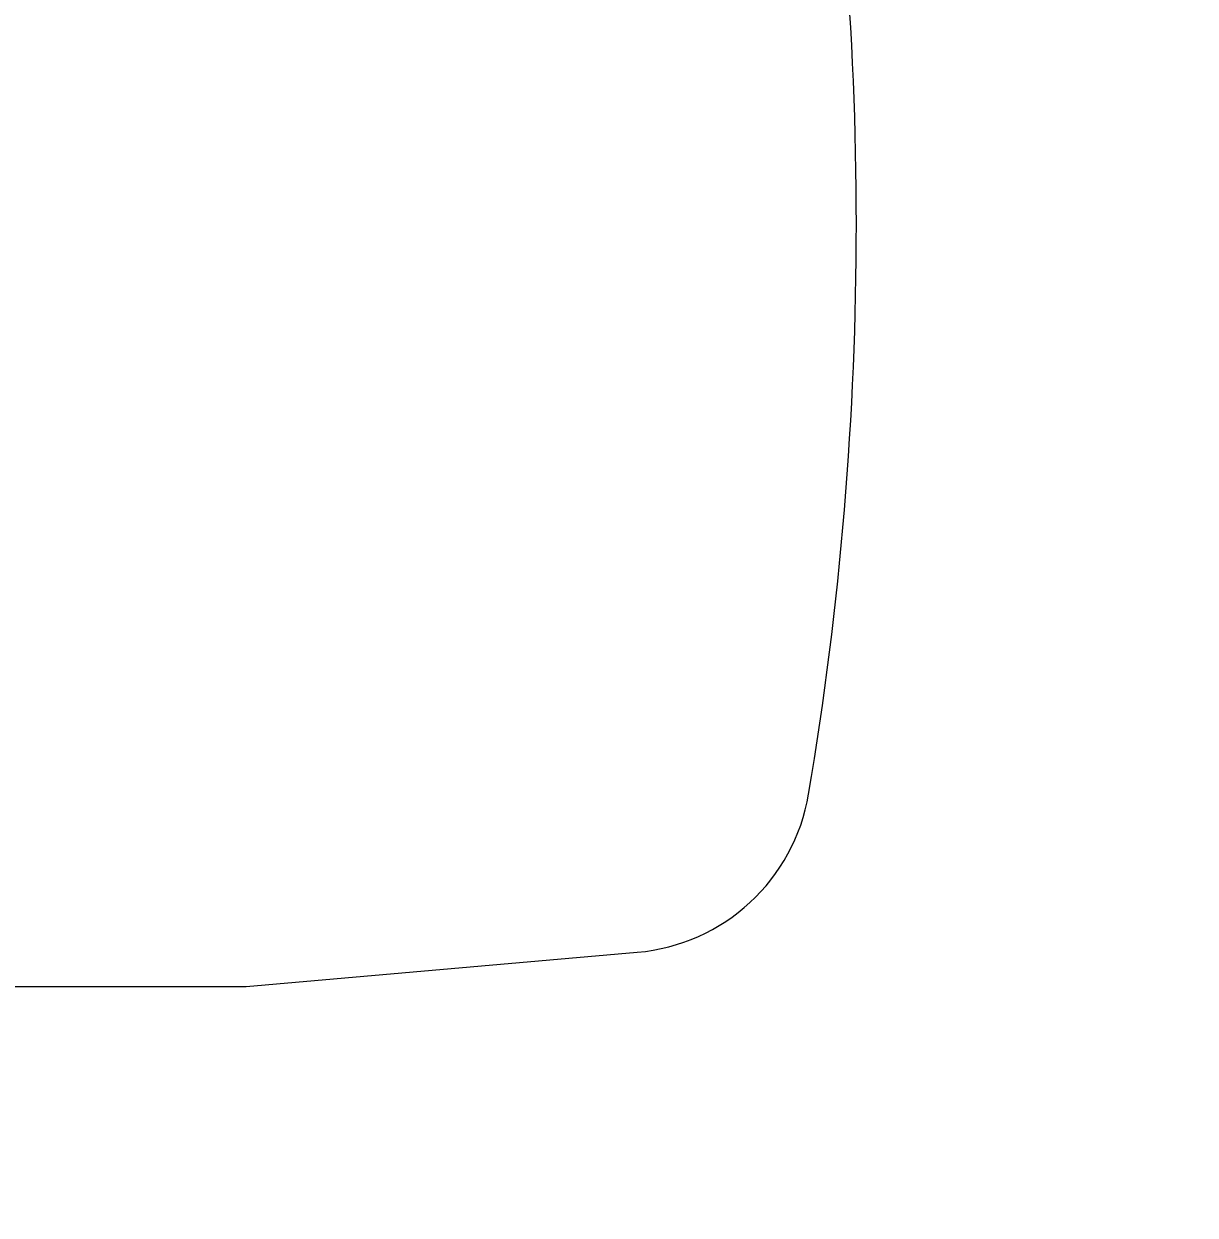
# Model space of a CAD drawing. Header units: millimetres. Extents: x 36 to 2484, y 36 to 1746.
# Drawn here: x 1571.93 to 1602.65, y 1282.13 to 1313.38 of the extents above; entities that cross this region are included whole.
import ezdxf

# ---------------------------------------------------------------- set-up
doc = ezdxf.new("R2010")
doc.units = ezdxf.units.MM
doc.header["$LTSCALE"] = 6
doc.layers.add('가는실선_A4', color=7, linetype='Continuous', lineweight=5)
doc.layers.add('굵은실선_A3', color=7, linetype='Continuous', lineweight=18)
doc.styles.add('치수문자_A3(2.5)', font='')
doc.styles.get('치수문자_A3(2.5)').set_extended_font_data('GulimChe')
doc.dimstyles.new('치수_A3(2.5)', dxfattribs={"dimscale": 6, "dimtxt": 2.5, "dimasz": 2.5, "dimexe": 1.5, "dimexo": 1, "dimgap": 0.5, "dimtad": 1, "dimtoh": 1, "dimdec": 1, "dimrnd": 1e-08, "dimdsep": 46, "dimtxsty": '치수문자_A3(2.5)', "dimcen": 0.09, "dimdle": 10, "dimclrd": 8, "dimclre": 8, "dimclrt": 7, "dimadec": 1, "dimazin": 2, "dimtfac": 0.8, "dimtmove": 0, "dimatfit": 3, "dimfxl": 1, "dimtolj": 1, "dimtzin": 0, "dimlwd": -1, "dimlwe": -1, "dimarcsym": 0})

# ---------------------------------------------------------------- blocks, each defined once
blk = doc.blocks.new('*D25')
at = {"layer": 'Defpoints', "color": 0, "transparency": 16777216}
for p in [(1559.168, 1344.627), (1559.168, 869.627), (1662.118, 869.627)]:
    blk.add_point(p, dxfattribs=at)
at = {"layer": '가는실선_A4', "color": 8, "transparency": 16777216}
for p, q in [((1565.168, 1344.627), (1671.118, 1344.627)), ((1662.118, 1329.627), (1662.118, 884.627)), ((1565.168, 869.627), (1671.118, 869.627))]:
    blk.add_line(p, q, dxfattribs=at)
for points in [[(1659.618, 1329.627), (1664.618, 1329.627), (1662.118, 1344.627)], [(1659.618, 884.627), (1664.618, 884.627), (1662.118, 869.627)]]:
    blk.add_solid(points, dxfattribs=at)
at = {"layer": '가는실선_A4', "color": 7, "transparency": 16777216, "insert": (1651.418, 1107.127), "char_height": 15, "attachment_point": 5, "rotation": 90, "style": '치수문자_A3(2.5)'}
blk.add_mtext('\\A1;475', dxfattribs=at)

msp = doc.modelspace()

# ---------------------------------------------------------------- linework, layer by layer
at = {"layer": '굵은실선_A3'}
for p, q in [((1577.763, 1288.127), (1588.018, 1289.025)), ((1559.168, 1288.127), (1577.763, 1288.127))]:
    msp.add_line(p, q, dxfattribs=at)
for centre, radius, start, end in [((1503.763, 1308.127), 90, 350.43655, 9.56345), ((1587.582, 1294.006), 5, 275, 350.4366)]:
    msp.add_arc(centre, radius, start, end, dxfattribs=at)

# ---------------------------------------------------------------- dimensions: what is measured, and where the dimension line sits
at = {"layer": '가는실선_A4', "color": 8, "true_color": 0x808080}
dim = msp.add_linear_dim(base=(1662.118, 869.627), p1=(1559.168, 1344.627), p2=(1559.168, 869.627), angle=90, dimstyle='치수_A3(2.5)', override={"dimgap": 0.5, "dimtoh": 0, "dimdec": 1, "dimtol": 0, "dimlim": 0, "dimtp": 0, "dimtm": 0, "dimtdec": 2, "dimtofl": 0, "dimatfit": 1}, dxfattribs=at)
dim.commit()
dim.dimension.update_dxf_attribs({"geometry": '*D25', "text_midpoint": (1662.118, 1107.127), "dimtype": 160})

doc.saveas('drawing.dxf')
